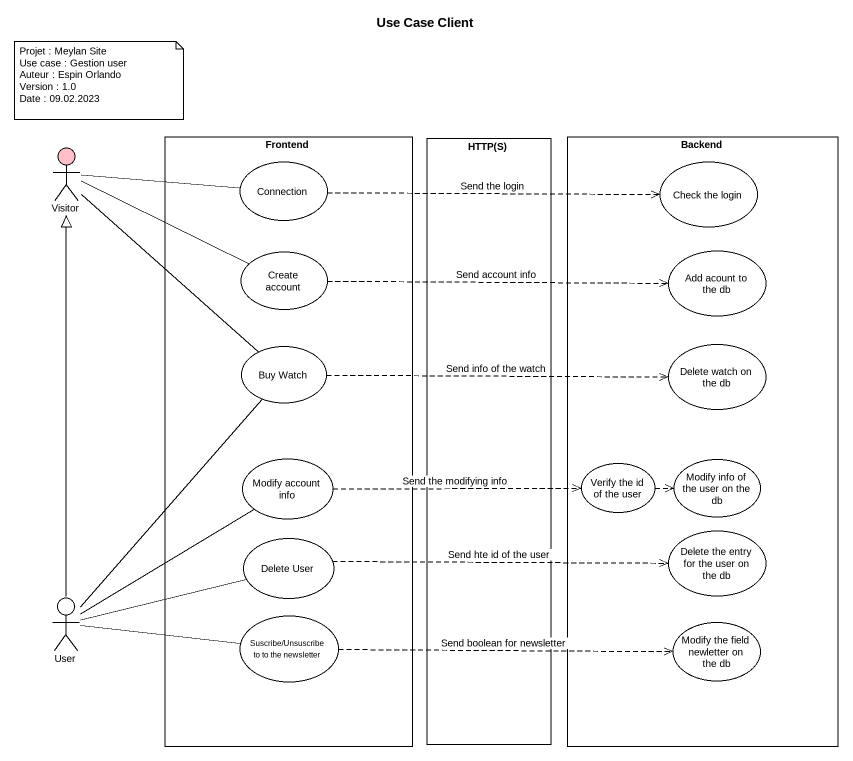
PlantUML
@startuml
title Use Case Client
actor Visitor #FFC0CB
rectangle Frontend {
  usecase Connection
  usecase "Create account" as Create_account
  usecase "Buy Watch" as Buy_Watch
  usecase "Modify account info" as Modify_account_info
  usecase "Delete User" as Delete_User
  usecase "Suscribe/Unsuscribe to to the newsletter" as Suscribe_Unsuscribe_to_to
}
rectangle "HTTP(S)" as HTTP_S
rectangle Backend {
  usecase "Check the login" as Check_the_login
  usecase "Add acount to the db" as Add_acount_to_the_db
  usecase "Delete watch on the db" as Delete_watch_on_the_db
  usecase "Verify the id of the user" as Verify_the_id_of_the_user
  usecase "Modify info of the user on the db" as Modify_info_of_the_user_on
  usecase "Delete the entry for the user on the db" as Delete_the_entry_for_the
  usecase "Modify the field newletter on the db" as Modify_the_field_newletter
}
actor User
Visitor -right- Connection
Visitor -right- Create_account
Visitor -- Buy_Watch
Connection .right.> Check_the_login : Send the login
Create_account .right.> Add_acount_to_the_db : Send account info
Buy_Watch .right.> Delete_watch_on_the_db : Send info of the watch
Modify_account_info .right.> Verify_the_id_of_the_user : Send the modifying info
Verify_the_id_of_the_user .right.> Modify_info_of_the_user_on
Delete_User .right.> Delete_the_entry_for_the : Send hte id of the user
User -up-|> Visitor
User -up- Buy_Watch
User -up- Modify_account_info
User -right- Delete_User
User -right- Suscribe_Unsuscribe_to_to
Suscribe_Unsuscribe_to_to .right.> Modify_the_field_newletter : Send boolean for newsletter
note as N1
  Projet : Meylan Site
  Use case : Gestion user
  Auteur : Espin Orlando
  Version : 1.0
  Date : 09.02.2023
end note
@enduml
